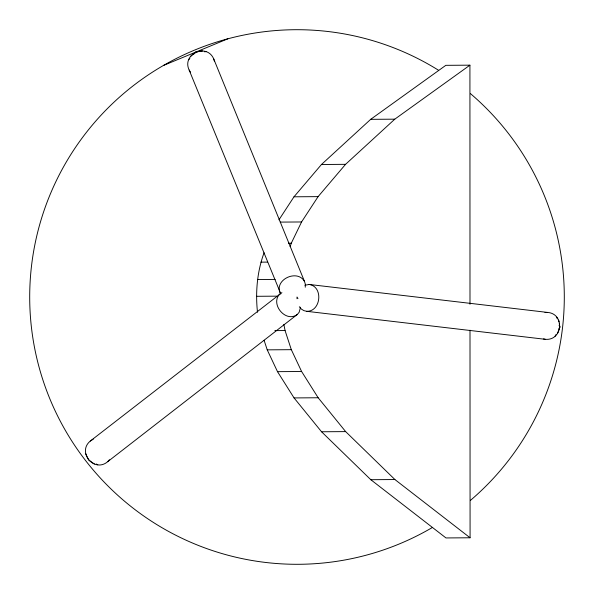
<?xml version="1.0" encoding="UTF-8"?>
<svg xmlns="http://www.w3.org/2000/svg" width="594" height="594" viewBox="0 0 594 594"><rect width="100%" height="100%" fill="white"/><g stroke="black" fill="none" stroke-linecap="round" stroke-linejoin="round"><path stroke-width="0.89" d="M305.257 287.229L305.346 284.288L304.536 281.541L213.602 58.65C206.37 42.701 181.593 54.24 189.152 70.04L280.814 293.889M257.499 312.251C255.338 292.263 257.15 271.696 264.063 252.754M300.542 307.217L299.116 312.318L297.252 314.508L107.648 461.709C94.342 473.099 76.775 452.153 90.31 441.038L281.905 292.604M304.93 285.246L309.177 284.459L547.609 312.429C565.072 313.781 562.681 341.015 545.247 339.3L306.675 311.315L303.883 310.625L301.373 309.073L299.317 306.756M290.154 246.614L291.29 243.198L301.559 221.963L318.094 196.629L345.567 164.33L394.787 119.171L469.921 65.169L469.995 304.254M557.476 333.605L559.867 327.049L559.258 323.611M555.093 336.204L555.895 334.674M559.073 328.571L559.867 327.049L559.348 325.408M278.957 219.825L293.993 196.8L321.465 164.501L370.686 119.335L445.819 65.333L469.921 65.169M280.071 293.726C269.654 303.623 285.58 323.203 297.252 314.508M188.706 59.727L189.872 58.457M193.941 54.017L195.686 52.116L198.262 51.663M107.648 461.709L109.43 459.763M190.332 56.601L195.686 52.116M90.31 441.038L93.28 439.144M163.35 65.511L227.821 38.81M199.978 51.359L202.561 50.906M306.675 311.315C321.057 311.687 323.559 286.568 309.177 284.459M204.277 51.745L205.999 51.671M544.973 312.541L547.609 312.429M370.686 119.335L394.787 119.171M321.465 164.501L345.567 164.33M293.993 196.8L318.094 196.629M280.242 222.104L301.559 221.963M288.513 243.213L291.29 243.198M260.937 262.147L267.426 262.103M257.544 279.529L275.156 279.41M256.474 296.302L276.871 296.161M274.859 330.62L285.061 330.546L291.327 349.68L301.611 371.502L318.161 397.757L345.656 431.608L394.906 479.544L470.077 537.778L470.003 330.197M264.092 340.28L267.226 349.851L291.327 349.68M267.226 349.851L277.509 371.666L301.611 371.502M277.509 371.666L294.06 397.928L318.161 397.757M294.06 397.928L321.554 431.771L345.656 431.608M321.554 431.771L370.805 479.707L394.906 479.544M470.077 537.778L445.975 537.941L370.805 479.707M543.532 338.922L545.247 339.3M96.273 464.011L97.795 464.805M94.357 464.048L88.64 460.038L85.692 453.712M304.536 281.541C297.676 268.948 274.599 279.165 279.989 292.701M297.973 298.463L297 297L297.022 298.752M189.152 70.04L190.57 72.268M559.11 325.415L559.867 327.049M556.764 317.196L557.283 318.837M213.602 58.65L214.397 61.167M283.865 324.398L285.061 330.546M558.657 320.173L558.961 321.889M470.507 93.666A267.3 267.3 0 0 1 470.507 500.334M432.224 527.569A267.3 267.3 0 0 1 91.06 467.411A267.3 267.3 0 0 1 95.805 121.02A267.3 267.3 0 0 1 438.483 70.218"/></g></svg>
